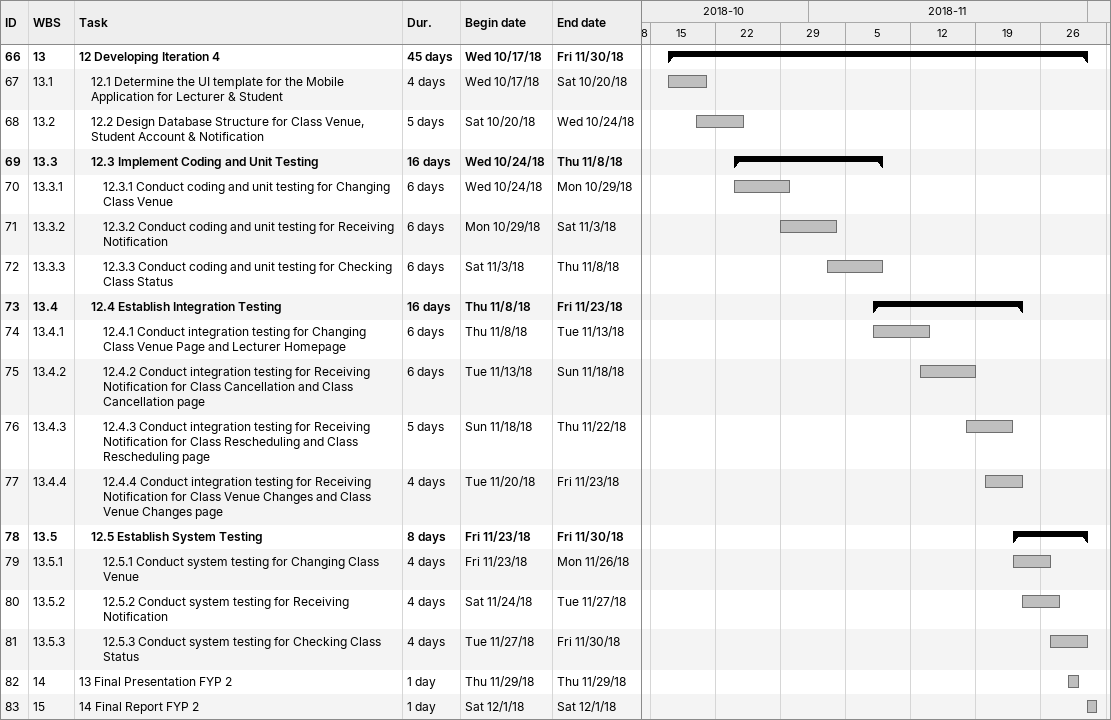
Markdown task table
| ID | WBS | Task | Duration | Start | Finish |
|---|---|---|---|---|---|
| 66 | 13 | **12 Developing Iteration 4** | 45d | 2018-10-17 | 2018-11-30 |
| 67 | 13.1 | 12.1 Determine the UI template for the Mobile Application for Lecturer & Student | 4d | 2018-10-17 | 2018-10-20 |
| 68 | 13.2 | 12.2 Design Database Structure for Class Venue, Student Account & Notification | 5d | 2018-10-20 | 2018-10-24 |
| 69 | 13.3 | **12.3 Implement Coding and Unit Testing** | 16d | 2018-10-24 | 2018-11-08 |
| 70 | 13.3.1 | 12.3.1 Conduct coding and unit testing for Changing Class Venue | 6d | 2018-10-24 | 2018-10-29 |
| 71 | 13.3.2 | 12.3.2 Conduct coding and unit testing for Receiving Notification | 6d | 2018-10-29 | 2018-11-03 |
| 72 | 13.3.3 | 12.3.3 Conduct coding and unit testing for Checking Class Status | 6d | 2018-11-03 | 2018-11-08 |
| 73 | 13.4 | **12.4 Establish Integration Testing** | 16d | 2018-11-08 | 2018-11-23 |
| 74 | 13.4.1 | 12.4.1 Conduct integration testing for Changing Class Venue Page and Lecturer Homepage | 6d | 2018-11-08 | 2018-11-13 |
| 75 | 13.4.2 | 12.4.2 Conduct integration testing for Receiving Notification for Class Cancellation and Class Cancellation page | 6d | 2018-11-13 | 2018-11-18 |
| 76 | 13.4.3 | 12.4.3 Conduct integration testing for Receiving Notification for Class Rescheduling and Class Rescheduling page | 5d | 2018-11-18 | 2018-11-22 |
| 77 | 13.4.4 | 12.4.4 Conduct integration testing for Receiving Notification for Class Venue Changes and Class Venue Changes page | 4d | 2018-11-20 | 2018-11-23 |
| 78 | 13.5 | **12.5 Establish System Testing** | 8d | 2018-11-23 | 2018-11-30 |
| 79 | 13.5.1 | 12.5.1 Conduct system testing for Changing Class Venue | 4d | 2018-11-23 | 2018-11-26 |
| 80 | 13.5.2 | 12.5.2 Conduct system testing for Receiving Notification | 4d | 2018-11-24 | 2018-11-27 |
| 81 | 13.5.3 | 12.5.3 Conduct system testing for Checking Class Status | 4d | 2018-11-27 | 2018-11-30 |
| 82 | 14 | 13 Final Presentation FYP 2 | 1d | 2018-11-29 | 2018-11-29 |
| 83 | 15 | 14 Final Report FYP 2 | 1d | 2018-12-01 | 2018-12-01 |
